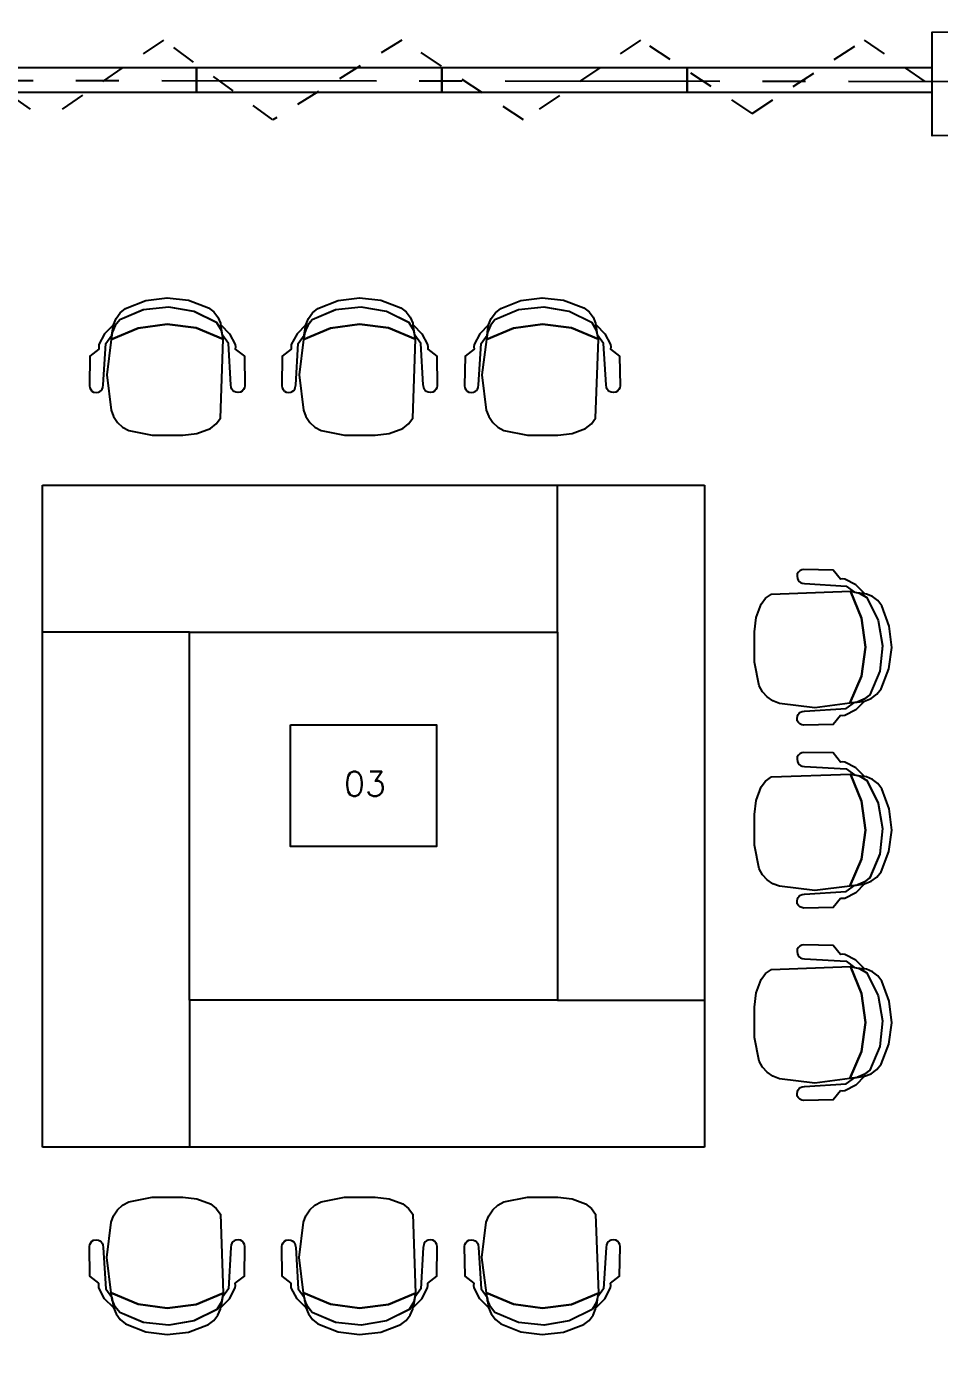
# Model space of a CAD drawing. Extents: x -4 to 325, y -1 to 181.
# Drawn here: x 42.98 to 46.7, y 12.43 to 17.82 of the extents above; entities that cross this region are included whole.
import ezdxf
from ezdxf.enums import TextEntityAlignment as Align

# ---------------------------------------------------------------- set-up
doc = ezdxf.new("R2010")
doc.units = 0
doc.header["$LTSCALE"] = 0.7
doc.header["$MEASUREMENT"] = 0
for name, pattern in [('REC4_A1-00_PLANTA GENERAL$0$X-RC$0$REC4-PP$0$AXA-PP-PB$0$AXA-PP-PB$0$DEMO', [0.2, 0.1, -0.1]), ('REC4_A1-00_PLANTA GENERAL$0$X-RC$0$X-PP$0$AXA-PP-PB$0$AXA-PP-PB$0$DEMO', [0.2, 0.1, -0.1]), ('REC4_A1-00_PLANTA GENERAL$1$X-BB$0$CENTER', [2, 1.25, -0.25, 0.25, -0.25]), ('X-BB$0$HIDDEN2', [0.1875, 0.125, -0.0625])]:
    doc.linetypes.add(name, pattern=pattern)
doc.layers.get('0').update_dxf_attribs({"linetype": 'CONTINUOUS'})
for name, color, linetype in [('REC4_A1-00_PLANTA GENERAL$0$PP$0$I-EQPM-MOVE', 253, 'CONTINUOUS'), ('REC4_A1-00_PLANTA GENERAL$0$X-RC$0$REC4-PP$0$I-FLOR-RAIS', 8, 'CONTINUOUS'), ('REC4_A1-00_PLANTA GENERAL$0$X-RC$0$X-PP$0$I-FLOR-RAIS', 253, 'CONTINUOUS'), ('REC4_A1-00_PLANTA GENERAL$1$BB$0$A-GRID', 251, 'REC4_A1-00_PLANTA GENERAL$1$X-BB$0$CENTER'), ('REC4_A1-00_PLANTA GENERAL$1$FN$0$I-FURN-FREE', 1, 'CONTINUOUS'), ('REC4_A1-00_PLANTA GENERAL$1$LAMBRINES', 3, 'CONTINUOUS')]:
    doc.layers.add(name, color=color, linetype=linetype)
doc.styles.add('REC4_A1-00_PLANTA GENERAL$0$X-FN$0$ARIAL', font='arial.ttf')
doc.styles.add('ROMANS', font='romans.shx', dxfattribs={"width": 0.75})

# ---------------------------------------------------------------- blocks, each defined once
blk = doc.blocks.new('REC4_A1-00_PLANTA GENERAL', base_point=(3911.2412, -3265.1096))
at = {"layer": 'REC4_A1-00_PLANTA GENERAL$1$BB$0$A-GRID'}
h = blk.add_hatch(dxfattribs=at)
h.set_pattern_fill('ANSI31', color=8, scale=0.53)
h.set_pattern_definition([(45, (0.03352, 0.020166), (-0.046845824, 0.046845824), [])])
h.paths.add_polyline_path([(1.5678, 35.8547), (1.2166, 35.8547), (1.2166, 35.4908), (1.5678, 35.4908)])
h.paths.add_polyline_path([(8.0551, 35.8047), (7.7553, 35.8047), (7.7553, 35.5143), (8.0551, 35.5143)])
h.paths.add_polyline_path([(14.5753, 35.809), (14.2754, 35.809), (14.2754, 35.5187), (14.5753, 35.5187)])
h.paths.add_polyline_path([(21.0466, 35.804), (20.7468, 35.804), (20.7468, 35.5137), (21.0466, 35.5137)])
edge = h.paths.add_edge_path()
edge.add_arc((27.4259, 35.604), 0.1568, 0, 360)
h.paths.add_polyline_path([(34.1147, 35.7939), (33.8148, 35.7939), (33.8148, 35.5036), (34.1147, 35.5036)])
h.paths.add_polyline_path([(40.5576, 35.789), (40.2578, 35.789), (40.2578, 35.4986), (40.5576, 35.4986)])
edge = h.paths.add_edge_path()
edge.add_arc((46.9701, 35.6385), 0.2128, 0, 360)
edge = h.paths.add_edge_path()
edge.add_arc((33.9335, 29.5702), 0.1716, 0, 360)
h.paths.add_polyline_path([(1.5768, 29.8317), (1.2256, 29.8317), (1.2256, 29.4678), (1.5768, 29.4678)])
h.paths.add_polyline_path([(8.0508, 29.7868), (7.75, 29.7868), (7.75, 29.4871), (8.0508, 29.4871)])
h.paths.add_polyline_path([(14.3851, 29.7988), (14.2624, 29.7988), (14.2624, 29.4991), (14.3821, 29.4991)])
h.paths.add_polyline_path([(14.5632, 29.7988), (14.3851, 29.7988), (14.3821, 29.4991), (14.5632, 29.4991)])
h.paths.add_polyline_path([(21.1221, 29.5527), (20.7989, 29.5517), (20.7989, 29.3933), (21.1221, 29.3933)])
h.paths.add_polyline_path([(21.1221, 29.8224), (21.0453, 29.8224), (20.7989, 29.8217), (20.7989, 29.5517), (21.1221, 29.5527)])
h.paths.add_polyline_path([(27.542, 29.7729), (27.2913, 29.7729), (27.2913, 29.5231), (27.542, 29.5231)])
h.paths.add_polyline_path([(40.5264, 29.7716), (40.2757, 29.7716), (40.2757, 29.5218), (40.5264, 29.5218)])
h.paths.add_polyline_path([(47.0764, 29.8019), (46.7664, 29.8019), (46.7664, 29.4919), (47.0764, 29.4919)])
h.paths.add_polyline_path([(1.565, 23.8478), (1.2138, 23.8478), (1.2138, 23.4839), (1.565, 23.4839)])
h.paths.add_polyline_path([(7.9956, 23.8084), (7.6948, 23.8084), (7.6948, 23.5086), (7.9956, 23.5086)])
h.paths.add_polyline_path([(14.5958, 23.8058), (14.2249, 23.8067), (14.2249, 23.507), (14.5929, 23.5061)])
h.paths.add_polyline_path([(14.5258, 23.8058), (14.5958, 23.8058), (14.5929, 23.5061), (14.5258, 23.5061)], flags=16)
h.paths.add_polyline_path([(27.5327, 23.7392), (27.282, 23.7392), (27.282, 23.4894), (27.5327, 23.4894)])
edge = h.paths.add_edge_path()
edge.add_arc((33.9155, 23.6003), 0.1566, 0, 360)
h.paths.add_polyline_path([(40.5198, 23.6763), (40.2691, 23.6763), (40.2691, 23.4631), (40.5198, 23.4631)])
h.paths.add_polyline_path([(40.5198, 23.7129), (40.269, 23.7129), (40.269, 23.6763), (40.5198, 23.6763)])
h.paths.add_polyline_path([(47.0605, 23.6763), (46.8098, 23.6763), (46.8098, 23.4498), (47.0605, 23.4498)])
h.paths.add_polyline_path([(47.0605, 23.6997), (46.8098, 23.6997), (46.8098, 23.6763), (47.0605, 23.6763)])
h.paths.add_polyline_path([(1.5458, 17.8473), (1.1946, 17.8473), (1.1946, 17.4834), (1.5458, 17.4834)])
h.paths.add_polyline_path([(8.0633, 17.8071), (7.7625, 17.8071), (7.7625, 17.5074), (8.0633, 17.5074)])
h.paths.add_polyline_path([(14.4343, 17.7919), (14.3217, 17.7919), (14.3217, 17.4921), (14.4285, 17.4921)])
h.paths.add_polyline_path([(14.6226, 17.7919), (14.4343, 17.7919), (14.4285, 17.4921), (14.6226, 17.4921)])
h.paths.add_polyline_path([(27.5235, 17.756), (27.2727, 17.756), (27.2727, 17.5062), (27.5235, 17.5062)])
edge = h.paths.add_edge_path()
edge.add_arc((33.905, 17.5767), 0.1574, 0, 360)
h.paths.add_polyline_path([(40.5132, 17.7384), (40.3113, 17.7384), (40.3113, 17.5259), (40.5132, 17.5259)])
h.paths.add_polyline_path([(40.3113, 17.7384), (40.2625, 17.7384), (40.2625, 17.4886), (40.5132, 17.4886), (40.5132, 17.5259), (40.3113, 17.5259)])
h.paths.add_polyline_path([(47.0683, 17.7542), (46.7674, 17.7542), (46.7674, 17.5259), (47.0683, 17.5259)])
h.paths.add_polyline_path([(47.0683, 17.5259), (46.7674, 17.5259), (46.7674, 17.4544), (47.0683, 17.4544)])
h.paths.add_polyline_path([(1.5739, 11.86), (1.2227, 11.86), (1.2227, 11.4962), (1.5739, 11.4962)])
h.paths.add_polyline_path([(8.0659, 11.8138), (7.765, 11.8138), (7.765, 11.514), (8.0659, 11.514)])
h.paths.add_polyline_path([(14.5258, 11.7988), (14.2249, 11.7988), (14.2249, 11.499), (14.5258, 11.499)])
h.paths.add_polyline_path([(21.0742, 11.6829), (20.7512, 11.6844), (20.7512, 11.4144), (21.0742, 11.4144)])
h.paths.add_polyline_path([(21.0742, 11.7656), (20.7512, 11.7656), (20.7512, 11.6844), (21.0742, 11.6829)])
h.paths.add_polyline_path([(27.5142, 11.7439), (27.2635, 11.7439), (27.2635, 11.4941), (27.5142, 11.4941)])
edge = h.paths.add_edge_path()
edge.add_arc((33.8803, 11.59), 0.1553, 0, 360)
h.paths.add_polyline_path([(40.5065, 11.7154), (40.2558, 11.7154), (40.2558, 11.464), (40.5065, 11.464)])
h.paths.add_polyline_path([(47.0258, 11.6987), (46.775, 11.6987), (46.775, 11.4489), (47.0258, 11.4489)])
h.paths.add_polyline_path([(1.5513, 5.8383), (1.2001, 5.8383), (1.2001, 5.4744), (1.5513, 5.4744)])
h.paths.add_polyline_path([(8.0395, 5.7813), (7.7676, 5.7813), (7.7676, 5.4815), (8.0395, 5.4815)])
h.paths.add_polyline_path([(8.0685, 5.7813), (8.0395, 5.7813), (8.0395, 5.4815), (8.0685, 5.4815)])
h.paths.add_polyline_path([(14.5132, 5.7555), (14.2123, 5.7555), (14.2123, 5.4558), (14.5132, 5.4558)])
h.paths.add_polyline_path([(21.0084, 5.7048), (20.7577, 5.7048), (20.7577, 5.455), (21.0084, 5.455)])
h.paths.add_polyline_path([(27.5299, 5.7035), (27.229, 5.7035), (27.229, 5.4037), (27.5299, 5.4037)])
h.paths.add_polyline_path([(34.0162, 5.6528), (33.7655, 5.6528), (33.7655, 5.403), (34.0162, 5.403)])
h.paths.add_polyline_path([(40.4672, 5.6155), (40.2072, 5.6155), (40.2072, 5.3555), (40.4672, 5.3555)])
edge = h.paths.add_edge_path()
edge.add_arc((46.8827, 5.476), 0.1877, 0, 360)
at = {"layer": 'REC4_A1-00_PLANTA GENERAL$0$PP$0$I-EQPM-MOVE'}
for points in [[(42.6739, 17.5491), (43.6739, 17.5491), (43.6739, 17.6491), (42.6739, 17.6491)], [(43.6739, 17.5491), (44.6739, 17.5491), (44.6739, 17.6491), (43.6739, 17.6491)], [(44.6739, 17.5491), (45.6739, 17.5491), (45.6739, 17.6491), (44.6739, 17.6491)], [(45.6739, 17.5491), (46.6739, 17.5491), (46.6739, 17.6491), (45.6739, 17.6491)]]:
    blk.add_lwpolyline(points, close=True, dxfattribs=at)
at = {"layer": 'REC4_A1-00_PLANTA GENERAL$0$X-RC$0$REC4-PP$0$I-FLOR-RAIS', "linetype": 'REC4_A1-00_PLANTA GENERAL$0$X-RC$0$REC4-PP$0$AXA-PP-PB$0$AXA-PP-PB$0$DEMO'}
for points in [[(41.1138, 17.4366), (41.6098, 17.7616), (42.1359, 17.4366), (42.5823, 17.7616), (43.0606, 17.4366)], [(45.0074, 17.4366), (44.5114, 17.7616), (43.9853, 17.4366), (43.5389, 17.7616), (43.0606, 17.4366)], [(45.9398, 17.4629), (45.4839, 17.7616), (45.0074, 17.4366), (44.5114, 17.7616), (43.9853, 17.4366)], [(45.9398, 17.4629), (46.3957, 17.7616), (46.6739, 17.5729)]]:
    blk.add_lwpolyline(points, dxfattribs=at)
at = {"layer": 'REC4_A1-00_PLANTA GENERAL$0$X-RC$0$X-PP$0$I-FLOR-RAIS', "linetype": 'REC4_A1-00_PLANTA GENERAL$0$X-RC$0$X-PP$0$AXA-PP-PB$0$AXA-PP-PB$0$DEMO'}
for points in [[(41.1138, 17.4366), (41.6098, 17.7616), (42.1359, 17.4366), (42.5823, 17.7616), (43.0606, 17.4366)], [(41.1138, 17.4366), (41.6098, 17.7616), (42.1359, 17.4366), (42.5823, 17.7616), (43.0606, 17.4366)], [(45.0074, 17.4366), (44.5114, 17.7616), (43.9853, 17.4366), (43.5389, 17.7616), (43.0606, 17.4366)], [(45.0074, 17.4366), (44.5114, 17.7616), (43.9853, 17.4366), (43.5389, 17.7616), (43.0606, 17.4366)], [(45.9398, 17.4629), (45.4839, 17.7616), (45.0074, 17.4366), (44.5114, 17.7616), (43.9853, 17.4366)], [(45.9398, 17.4629), (45.4839, 17.7616), (45.0074, 17.4366), (44.5114, 17.7616), (43.9853, 17.4366)], [(45.9398, 17.4629), (46.3957, 17.7616), (46.6739, 17.5729)], [(45.9398, 17.4629), (46.3957, 17.7616), (46.6739, 17.5729)]]:
    blk.add_lwpolyline(points, dxfattribs=at)
at = {"layer": 'REC4_A1-00_PLANTA GENERAL$1$BB$0$A-GRID'}
blk.add_line((-2.6679, 17.643, 1.7814), (52.8043, 17.5874, -2.1299), dxfattribs=at)
at = {"layer": 'REC4_A1-00_PLANTA GENERAL$1$FN$0$I-FURN-FREE'}
for p, q in [((43.0455, 15.9475), (45.7455, 15.9475)), ((43.0455, 13.2475), (43.0455, 15.9475)), ((45.1455, 15.3475), (45.1455, 15.9475)), ((45.7455, 15.9475), (45.7455, 13.2475)), ((43.6455, 15.3475), (43.0455, 15.3475)), ((43.6455, 15.3475), (45.1455, 15.3475)), ((43.6455, 13.8475), (43.6455, 15.3475)), ((45.1455, 15.3475), (45.1455, 13.8475)), ((43.6455, 13.8475), (43.6455, 13.2475)), ((45.1455, 13.8475), (43.6455, 13.8475)), ((45.1455, 13.8475), (45.7455, 13.8475)), ((45.7455, 13.2475), (43.0455, 13.2475))]:
    blk.add_line(p, q, dxfattribs=at)
for points in [[(43.3308, 16.5717), (43.3348, 16.6001), (43.3455, 16.6266), (43.3625, 16.6497), (43.3846, 16.6679), (43.4664, 16.6993), (43.5534, 16.7105), (43.6406, 16.7007), (43.7229, 16.6705), (43.7445, 16.6541), (43.7609, 16.6325), (43.7712, 16.6074), (43.7745, 16.5805), (43.7572, 16.6093), (43.6635, 16.6554), (43.5607, 16.6733), (43.4569, 16.6617), (43.3606, 16.6216), (43.3425, 16.5985), (43.3308, 16.5717)], [(44.8609, 16.5717), (44.8649, 16.6001), (44.8756, 16.6266), (44.8926, 16.6497), (44.9146, 16.6679), (44.9965, 16.6993), (45.0835, 16.7105), (45.1707, 16.7007), (45.253, 16.6705), (45.2745, 16.6541), (45.291, 16.6325), (45.3012, 16.6074), (45.3045, 16.5805), (45.2873, 16.6093), (45.1936, 16.6554), (45.0907, 16.6733), (44.987, 16.6617), (44.8907, 16.6216), (44.8726, 16.5985), (44.8609, 16.5717)], [(44.1104, 16.5402), (44.2202, 16.5868), (44.3384, 16.6031), (44.4568, 16.5879), (44.567, 16.5422), (44.5595, 16.5778), (44.5414, 16.6093), (44.4477, 16.6553), (44.3448, 16.6732), (44.241, 16.6616), (44.1447, 16.6212), (44.1264, 16.5975), (44.1147, 16.5699), (44.1104, 16.5402)], [(43.2756, 16.5016), (43.2388, 16.4723), (43.2366, 16.3522), (43.2383, 16.344), (43.242, 16.3366), (43.2474, 16.3302), (43.2542, 16.3255), (43.2639, 16.3244), (43.2734, 16.3262), (43.2798, 16.3288), (43.2853, 16.3331), (43.2895, 16.3387), (43.2919, 16.3452), (43.2936, 16.3555), (43.3039, 16.5242), (43.3285, 16.5583), (43.3348, 16.6001), (43.299, 16.5646), (43.2758, 16.52), (43.2748, 16.5108), (43.2756, 16.5016), (43.2756, 16.5016)], [(43.8319, 16.5016), (43.8687, 16.4723), (43.871, 16.3522), (43.8693, 16.344), (43.8656, 16.3366), (43.8602, 16.3302), (43.8534, 16.3255), (43.8437, 16.3244), (43.8341, 16.3262), (43.8277, 16.3288), (43.8222, 16.3331), (43.8181, 16.3387), (43.8156, 16.3452), (43.8139, 16.3555), (43.8037, 16.5242), (43.7791, 16.5583), (43.7728, 16.6001), (43.8085, 16.5646), (43.8317, 16.52), (43.8328, 16.5108), (43.8319, 16.5016), (43.8319, 16.5016)], [(44.0601, 16.5016), (44.0232, 16.4723), (44.021, 16.3522), (44.0227, 16.344), (44.0264, 16.3366), (44.0318, 16.3302), (44.0386, 16.3255), (44.0483, 16.3244), (44.0578, 16.3262), (44.0643, 16.3288), (44.0698, 16.3331), (44.0739, 16.3387), (44.0763, 16.3452), (44.078, 16.3555), (44.0883, 16.5242), (44.1129, 16.5583), (44.1192, 16.6001), (44.0834, 16.5646), (44.0602, 16.52), (44.0592, 16.5108), (44.0601, 16.5016), (44.0601, 16.5016)], [(44.6163, 16.5016), (44.6532, 16.4723), (44.6554, 16.3522), (44.6537, 16.344), (44.65, 16.3366), (44.6446, 16.3302), (44.6378, 16.3255), (44.6281, 16.3244), (44.6186, 16.3262), (44.6121, 16.3288), (44.6066, 16.3331), (44.6025, 16.3387), (44.6001, 16.3452), (44.5984, 16.3555), (44.5881, 16.5242), (44.5635, 16.5583), (44.5572, 16.6001), (44.5929, 16.5646), (44.6161, 16.52), (44.6172, 16.5108), (44.6163, 16.5016), (44.6163, 16.5016)], [(44.8057, 16.5016), (44.7689, 16.4723), (44.7666, 16.3522), (44.7684, 16.344), (44.772, 16.3366), (44.7775, 16.3302), (44.7843, 16.3255), (44.7939, 16.3244), (44.8035, 16.3262), (44.8099, 16.3288), (44.8154, 16.3331), (44.8195, 16.3387), (44.822, 16.3452), (44.8237, 16.3555), (44.8339, 16.5242), (44.8585, 16.5583), (44.8648, 16.6001), (44.8291, 16.5646), (44.8059, 16.52), (44.8049, 16.5108), (44.8057, 16.5016), (44.8057, 16.5016)], [(45.362, 16.5016), (45.3988, 16.4723), (45.4011, 16.3522), (45.3993, 16.344), (45.3957, 16.3366), (45.3902, 16.3302), (45.3834, 16.3255), (45.3738, 16.3244), (45.3642, 16.3262), (45.3578, 16.3288), (45.3523, 16.3331), (45.3482, 16.3387), (45.3457, 16.3452), (45.344, 16.3555), (45.3337, 16.5242), (45.3092, 16.5583), (45.3029, 16.6001), (45.3386, 16.5646), (45.3618, 16.52), (45.3628, 16.5108), (45.362, 16.5016), (45.362, 16.5016)], [(46.2996, 15.564), (46.2703, 15.6008), (46.1502, 15.603), (46.142, 15.6013), (46.1346, 15.5976), (46.1283, 15.5922), (46.1235, 15.5854), (46.1224, 15.5758), (46.1242, 15.5662), (46.1268, 15.5598), (46.1311, 15.5543), (46.1367, 15.5501), (46.1432, 15.5477), (46.1535, 15.546), (46.3223, 15.5357), (46.3563, 15.5111), (46.3981, 15.5048), (46.3627, 15.5406), (46.318, 15.5638), (46.3088, 15.5648), (46.2996, 15.564), (46.2996, 15.564)], [(46.3697, 15.0629), (46.3981, 15.0668), (46.4246, 15.0776), (46.4477, 15.0945), (46.4659, 15.1166), (46.4974, 15.1985), (46.5085, 15.2855), (46.4987, 15.3726), (46.4685, 15.455), (46.4521, 15.4765), (46.4305, 15.493), (46.4055, 15.5032), (46.3786, 15.5065), (46.4074, 15.4893), (46.4534, 15.3956), (46.4713, 15.2927), (46.4597, 15.189), (46.4196, 15.0927), (46.3966, 15.0746), (46.3697, 15.0629)], [(46.2996, 15.0077), (46.2703, 14.9709), (46.1502, 14.9686), (46.142, 14.9704), (46.1346, 14.974), (46.1283, 14.9794), (46.1235, 14.9863), (46.1224, 14.9959), (46.1242, 15.0055), (46.1268, 15.0119), (46.1311, 15.0174), (46.1367, 15.0215), (46.1432, 15.024), (46.1535, 15.0257), (46.3223, 15.0359), (46.3563, 15.0605), (46.3981, 15.0668), (46.3627, 15.0311), (46.318, 15.0079), (46.3088, 15.0068), (46.2996, 15.0077), (46.2996, 15.0077)], [(46.2996, 14.8183), (46.2703, 14.8552), (46.1502, 14.8574), (46.142, 14.8557), (46.1346, 14.852), (46.1283, 14.8466), (46.1235, 14.8398), (46.1224, 14.8301), (46.1242, 14.8205), (46.1268, 14.8141), (46.1311, 14.8086), (46.1367, 14.8045), (46.1432, 14.802), (46.1535, 14.8003), (46.3223, 14.7901), (46.3563, 14.7655), (46.3981, 14.7592), (46.3627, 14.7949), (46.318, 14.8181), (46.3088, 14.8192), (46.2996, 14.8183), (46.2996, 14.8183)], [(46.3382, 14.3124), (46.3849, 14.4222), (46.4011, 14.5404), (46.3859, 14.6588), (46.3402, 14.769), (46.3758, 14.7615), (46.4073, 14.7434), (46.4534, 14.6497), (46.4713, 14.5468), (46.4596, 14.443), (46.4192, 14.3467), (46.3955, 14.3284), (46.3679, 14.3167), (46.3382, 14.3124)], [(46.2996, 14.2621), (46.2703, 14.2252), (46.1502, 14.223), (46.142, 14.2247), (46.1346, 14.2284), (46.1283, 14.2338), (46.1235, 14.2406), (46.1224, 14.2503), (46.1242, 14.2598), (46.1268, 14.2663), (46.1311, 14.2717), (46.1367, 14.2759), (46.1432, 14.2783), (46.1535, 14.28), (46.3223, 14.2903), (46.3563, 14.3149), (46.3981, 14.3212), (46.3627, 14.2854), (46.318, 14.2622), (46.3088, 14.2612), (46.2996, 14.2621), (46.2996, 14.2621)], [(46.2996, 14.0339), (46.2703, 14.0707), (46.1502, 14.073), (46.142, 14.0712), (46.1346, 14.0676), (46.1283, 14.0622), (46.1235, 14.0553), (46.1224, 14.0457), (46.1242, 14.0361), (46.1268, 14.0297), (46.1311, 14.0242), (46.1367, 14.0201), (46.1432, 14.0176), (46.1535, 14.0159), (46.3223, 14.0057), (46.3563, 13.9811), (46.3981, 13.9748), (46.3627, 14.0105), (46.318, 14.0337), (46.3088, 14.0348), (46.2996, 14.0339), (46.2996, 14.0339)], [(46.3697, 13.5328), (46.3981, 13.5368), (46.4246, 13.5475), (46.4477, 13.5645), (46.4659, 13.5865), (46.4974, 13.6684), (46.5085, 13.7554), (46.4987, 13.8426), (46.4685, 13.9249), (46.4521, 13.9464), (46.4305, 13.9629), (46.4055, 13.9731), (46.3786, 13.9765), (46.4074, 13.9592), (46.4534, 13.8655), (46.4713, 13.7627), (46.4597, 13.6589), (46.4196, 13.5626), (46.3966, 13.5445), (46.3697, 13.5328)], [(46.2996, 13.4776), (46.2703, 13.4408), (46.1502, 13.4386), (46.142, 13.4403), (46.1346, 13.444), (46.1283, 13.4494), (46.1235, 13.4562), (46.1224, 13.4658), (46.1242, 13.4754), (46.1268, 13.4818), (46.1311, 13.4873), (46.1367, 13.4914), (46.1432, 13.4939), (46.1535, 13.4956), (46.3223, 13.5059), (46.3563, 13.5304), (46.3981, 13.5368), (46.3627, 13.501), (46.318, 13.4778), (46.3088, 13.4768), (46.2996, 13.4776), (46.2996, 13.4776)], [(43.2756, 12.6934), (43.2388, 12.7227), (43.2366, 12.8428), (43.2383, 12.851), (43.242, 12.8584), (43.2474, 12.8648), (43.2542, 12.8695), (43.2639, 12.8706), (43.2734, 12.8688), (43.2798, 12.8662), (43.2853, 12.8619), (43.2895, 12.8563), (43.2919, 12.8498), (43.2936, 12.8395), (43.3039, 12.6708), (43.3285, 12.6367), (43.3348, 12.5949), (43.299, 12.6303), (43.2758, 12.675), (43.2748, 12.6842), (43.2756, 12.6934), (43.2756, 12.6934)], [(43.8319, 12.6934), (43.8687, 12.7227), (43.871, 12.8428), (43.8693, 12.851), (43.8656, 12.8584), (43.8602, 12.8648), (43.8534, 12.8695), (43.8437, 12.8706), (43.8341, 12.8688), (43.8277, 12.8662), (43.8222, 12.8619), (43.8181, 12.8563), (43.8156, 12.8498), (43.8139, 12.8395), (43.8037, 12.6708), (43.7791, 12.6367), (43.7728, 12.5949), (43.8085, 12.6303), (43.8317, 12.675), (43.8328, 12.6842), (43.8319, 12.6934), (43.8319, 12.6934)], [(44.0601, 12.6934), (44.0232, 12.7227), (44.021, 12.8428), (44.0227, 12.851), (44.0264, 12.8584), (44.0318, 12.8648), (44.0386, 12.8695), (44.0483, 12.8706), (44.0578, 12.8688), (44.0643, 12.8662), (44.0698, 12.8619), (44.0739, 12.8563), (44.0763, 12.8498), (44.078, 12.8395), (44.0883, 12.6708), (44.1129, 12.6367), (44.1192, 12.5949), (44.0834, 12.6303), (44.0602, 12.675), (44.0592, 12.6842), (44.0601, 12.6934), (44.0601, 12.6934)], [(44.6163, 12.6934), (44.6532, 12.7227), (44.6554, 12.8428), (44.6537, 12.851), (44.65, 12.8584), (44.6446, 12.8648), (44.6378, 12.8695), (44.6281, 12.8706), (44.6186, 12.8688), (44.6121, 12.8662), (44.6066, 12.8619), (44.6025, 12.8563), (44.6001, 12.8498), (44.5984, 12.8395), (44.5881, 12.6708), (44.5635, 12.6367), (44.5572, 12.5949), (44.5929, 12.6303), (44.6161, 12.675), (44.6172, 12.6842), (44.6163, 12.6934), (44.6163, 12.6934)], [(44.8057, 12.6934), (44.7689, 12.7227), (44.7666, 12.8428), (44.7684, 12.851), (44.772, 12.8584), (44.7775, 12.8648), (44.7843, 12.8695), (44.7939, 12.8706), (44.8035, 12.8688), (44.8099, 12.8662), (44.8154, 12.8619), (44.8195, 12.8563), (44.822, 12.8498), (44.8237, 12.8395), (44.8339, 12.6708), (44.8585, 12.6367), (44.8648, 12.5949), (44.8291, 12.6303), (44.8059, 12.675), (44.8049, 12.6842), (44.8057, 12.6934), (44.8057, 12.6934)], [(45.362, 12.6934), (45.3988, 12.7227), (45.4011, 12.8428), (45.3993, 12.851), (45.3957, 12.8584), (45.3902, 12.8648), (45.3834, 12.8695), (45.3738, 12.8706), (45.3642, 12.8688), (45.3578, 12.8662), (45.3523, 12.8619), (45.3482, 12.8563), (45.3457, 12.8498), (45.344, 12.8395), (45.3337, 12.6708), (45.3092, 12.6367), (45.3029, 12.5949), (45.3386, 12.6303), (45.3618, 12.675), (45.3628, 12.6842), (45.362, 12.6934), (45.362, 12.6934)], [(44.1104, 12.6548), (44.2202, 12.6082), (44.3384, 12.5919), (44.4568, 12.6071), (44.567, 12.6528), (44.5595, 12.6172), (44.5414, 12.5857), (44.4477, 12.5397), (44.3448, 12.5217), (44.241, 12.5334), (44.1447, 12.5738), (44.1264, 12.5975), (44.1147, 12.6251), (44.1104, 12.6548)], [(43.3308, 12.6233), (43.3348, 12.5949), (43.3455, 12.5684), (43.3625, 12.5453), (43.3846, 12.5271), (43.4664, 12.4956), (43.5534, 12.4845), (43.6406, 12.4943), (43.7229, 12.5245), (43.7445, 12.5409), (43.7609, 12.5625), (43.7712, 12.5876), (43.7745, 12.6144), (43.7572, 12.5857), (43.6635, 12.5396), (43.5607, 12.5217), (43.4569, 12.5333), (43.3606, 12.5734), (43.3425, 12.5964), (43.3308, 12.6233)], [(44.8609, 12.6233), (44.8649, 12.5949), (44.8756, 12.5684), (44.8926, 12.5453), (44.9146, 12.5271), (44.9965, 12.4956), (45.0835, 12.4845), (45.1707, 12.4943), (45.253, 12.5245), (45.2745, 12.5409), (45.291, 12.5625), (45.3012, 12.5876), (45.3045, 12.6144), (45.2873, 12.5857), (45.1936, 12.5396), (45.0907, 12.5217), (44.987, 12.5333), (44.8907, 12.5734), (44.8726, 12.5964), (44.8609, 12.6233)]]:
    blk.add_lwpolyline(points, close=True, dxfattribs=at)
for points in [[(44.1153, 16.5717), (44.1192, 16.6001), (44.13, 16.6266), (44.1469, 16.6497), (44.169, 16.6679), (44.2509, 16.6993), (44.3378, 16.7105), (44.425, 16.7007), (44.5074, 16.6705), (44.5289, 16.6541), (44.5453, 16.6325), (44.5556, 16.6074), (44.5589, 16.5805), (44.5416, 16.6093), (44.4479, 16.6554), (44.3451, 16.6733), (44.2414, 16.6617), (44.145, 16.6216), (44.1269, 16.5985), (44.1153, 16.5717)], [(43.326, 16.5402), (43.4358, 16.5868), (43.554, 16.6031), (43.6723, 16.5879), (43.7826, 16.5422), (43.7751, 16.5778), (43.757, 16.6093), (43.6632, 16.6553), (43.5604, 16.6732), (43.4566, 16.6616), (43.3603, 16.6212), (43.342, 16.5975), (43.3303, 16.5699), (43.326, 16.5402)], [(44.856, 16.5402), (44.9659, 16.5868), (45.0841, 16.6031), (45.2024, 16.5879), (45.3127, 16.5422), (45.3052, 16.5778), (45.287, 16.6093), (45.1933, 16.6553), (45.0905, 16.6732), (44.9867, 16.6616), (44.8904, 16.6212), (44.872, 16.5975), (44.8603, 16.5699), (44.856, 16.5402)], [(43.7826, 16.5422), (43.6723, 16.5879), (43.554, 16.6031), (43.4358, 16.5868), (43.326, 16.5402), (43.3073, 16.3965), (43.3252, 16.2527), (43.3353, 16.2263), (43.3513, 16.2029), (43.3722, 16.1838), (43.397, 16.1701), (43.4927, 16.1504), (43.6172, 16.1504), (43.6754, 16.1575), (43.7301, 16.1786), (43.7538, 16.1964), (43.7709, 16.2205), (43.7826, 16.5422)], [(44.567, 16.5422), (44.4568, 16.5879), (44.3384, 16.6031), (44.2202, 16.5868), (44.1104, 16.5402), (44.0918, 16.3965), (44.1096, 16.2527), (44.1198, 16.2263), (44.1357, 16.2029), (44.1566, 16.1838), (44.1814, 16.1701), (44.2771, 16.1504), (44.4017, 16.1504), (44.4598, 16.1575), (44.5145, 16.1786), (44.5382, 16.1964), (44.5553, 16.2205), (44.567, 16.5422)], [(45.3127, 16.5422), (45.2024, 16.5879), (45.0841, 16.6031), (44.9659, 16.5868), (44.856, 16.5402), (44.8374, 16.3965), (44.8553, 16.2527), (44.8654, 16.2263), (44.8814, 16.2029), (44.9023, 16.1838), (44.9271, 16.1701), (45.0228, 16.1504), (45.1473, 16.1504), (45.2055, 16.1575), (45.2602, 16.1786), (45.2839, 16.1964), (45.301, 16.2205), (45.3127, 16.5422)], [(46.3402, 15.5146), (46.3859, 15.4044), (46.4011, 15.2861), (46.3849, 15.1679), (46.3382, 15.058), (46.1945, 15.0394), (46.0507, 15.0573), (46.0243, 15.0674), (46.0009, 15.0834), (45.9818, 15.1043), (45.9681, 15.129), (45.9484, 15.2248), (45.9484, 15.3493), (45.9556, 15.4075), (45.9766, 15.4622), (45.9944, 15.4858), (46.0185, 15.503), (46.3402, 15.5146)], [(46.3382, 15.058), (46.3849, 15.1679), (46.4011, 15.2861), (46.3859, 15.4044), (46.3402, 15.5146), (46.3758, 15.5072), (46.4073, 15.489), (46.4534, 15.3953), (46.4713, 15.2924), (46.4596, 15.1887), (46.4192, 15.0924), (46.3955, 15.074), (46.3679, 15.0623), (46.3382, 15.058)], [(46.3402, 14.769), (46.3859, 14.6588), (46.4011, 14.5404), (46.3849, 14.4222), (46.3382, 14.3124), (46.1945, 14.2938), (46.0507, 14.3116), (46.0243, 14.3218), (46.0009, 14.3377), (45.9818, 14.3586), (45.9681, 14.3834), (45.9484, 14.4791), (45.9484, 14.6037), (45.9556, 14.6618), (45.9766, 14.7165), (45.9944, 14.7402), (46.0185, 14.7573), (46.3402, 14.769)], [(46.3697, 14.3173), (46.3981, 14.3212), (46.4246, 14.3319), (46.4477, 14.3489), (46.4659, 14.371), (46.4974, 14.4528), (46.5085, 14.5398), (46.4987, 14.627), (46.4685, 14.7093), (46.4521, 14.7309), (46.4305, 14.7473), (46.4055, 14.7576), (46.3786, 14.7609), (46.4074, 14.7436), (46.4534, 14.6499), (46.4713, 14.5471), (46.4597, 14.4433), (46.4196, 14.347), (46.3966, 14.3289), (46.3697, 14.3173)], [(46.3402, 13.9846), (46.3859, 13.8743), (46.4011, 13.756), (46.3849, 13.6378), (46.3382, 13.528), (46.1945, 13.5093), (46.0507, 13.5272), (46.0243, 13.5373), (46.0009, 13.5533), (45.9818, 13.5742), (45.9681, 13.599), (45.9484, 13.6947), (45.9484, 13.8192), (45.9556, 13.8774), (45.9766, 13.9321), (45.9944, 13.9558), (46.0185, 13.9729), (46.3402, 13.9846)], [(46.3382, 13.528), (46.3849, 13.6378), (46.4011, 13.756), (46.3859, 13.8743), (46.3402, 13.9846), (46.3758, 13.9771), (46.4073, 13.9589), (46.4534, 13.8652), (46.4713, 13.7624), (46.4596, 13.6586), (46.4192, 13.5623), (46.3955, 13.544), (46.3679, 13.5323), (46.3382, 13.528)], [(43.7826, 12.6528), (43.6723, 12.6071), (43.554, 12.5919), (43.4358, 12.6082), (43.326, 12.6548), (43.3073, 12.7985), (43.3252, 12.9423), (43.3353, 12.9687), (43.3513, 12.9921), (43.3722, 13.0112), (43.397, 13.0249), (43.4927, 13.0446), (43.6172, 13.0446), (43.6754, 13.0375), (43.7301, 13.0164), (43.7538, 12.9986), (43.7709, 12.9745), (43.7826, 12.6528)], [(44.567, 12.6528), (44.4568, 12.6071), (44.3384, 12.5919), (44.2202, 12.6082), (44.1104, 12.6548), (44.0918, 12.7985), (44.1096, 12.9423), (44.1198, 12.9687), (44.1357, 12.9921), (44.1566, 13.0112), (44.1814, 13.0249), (44.2771, 13.0446), (44.4017, 13.0446), (44.4598, 13.0375), (44.5145, 13.0164), (44.5382, 12.9986), (44.5553, 12.9745), (44.567, 12.6528)], [(45.3127, 12.6528), (45.2024, 12.6071), (45.0841, 12.5919), (44.9659, 12.6082), (44.856, 12.6548), (44.8374, 12.7985), (44.8553, 12.9423), (44.8654, 12.9687), (44.8814, 12.9921), (44.9023, 13.0112), (44.9271, 13.0249), (45.0228, 13.0446), (45.1473, 13.0446), (45.2055, 13.0375), (45.2602, 13.0164), (45.2839, 12.9986), (45.301, 12.9745), (45.3127, 12.6528)], [(43.326, 12.6548), (43.4358, 12.6082), (43.554, 12.5919), (43.6723, 12.6071), (43.7826, 12.6528), (43.7751, 12.6172), (43.757, 12.5857), (43.6632, 12.5397), (43.5604, 12.5217), (43.4566, 12.5334), (43.3603, 12.5738), (43.342, 12.5975), (43.3303, 12.6251), (43.326, 12.6548)], [(44.856, 12.6548), (44.9659, 12.6082), (45.0841, 12.5919), (45.2024, 12.6071), (45.3127, 12.6528), (45.3052, 12.6172), (45.287, 12.5857), (45.1933, 12.5397), (45.0905, 12.5217), (44.9867, 12.5334), (44.8904, 12.5738), (44.872, 12.5975), (44.8603, 12.6251), (44.856, 12.6548)], [(44.1153, 12.6233), (44.1192, 12.5949), (44.13, 12.5684), (44.1469, 12.5453), (44.169, 12.5271), (44.2509, 12.4956), (44.3378, 12.4845), (44.425, 12.4943), (44.5074, 12.5245), (44.5289, 12.5409), (44.5453, 12.5625), (44.5556, 12.5876), (44.5589, 12.6144), (44.5416, 12.5857), (44.4479, 12.5396), (44.3451, 12.5217), (44.2414, 12.5333), (44.145, 12.5734), (44.1269, 12.5964), (44.1153, 12.6233)]]:
    blk.add_lwpolyline(points, dxfattribs=at)
at = {"layer": 'REC4_A1-00_PLANTA GENERAL$1$LAMBRINES'}
blk.add_lwpolyline([(47.668, 17.3742), (46.6739, 17.3706), (46.6739, 17.7938), (47.6677, 17.7963)], dxfattribs=at)
at = {"layer": 'REC4_A1-00_PLANTA GENERAL$1$FN$0$I-FURN-FREE', "style": 'REC4_A1-00_PLANTA GENERAL$0$X-FN$0$ARIAL', "text_generation_flag": 4}
for tag, p, height in [('ITEXT', (44.0612, 35.3807), 0.0358), ('CAPQT', (44.1235, 34.7232), 0.00704), ('CAPMC', (44.1235, 34.7232), 0.00704), ('CAPMG', (44.1235, 34.7232), 0.00704), ('STYLE', (44.1235, 34.7232), 0.0572), ('STYLE', (44.1235, 34.7232), 0.0572), ('CAPPN', (44.1235, 34.7232), 0.0715), ('L3', (44.1235, 34.7232), 0.0715), ('L1', (44.1235, 34.7232), 0.0715), ('L2', (44.1235, 34.7232), 0.0715)]:
    blk.add_attdef(tag, p, '', height=height, dxfattribs=at)
for tag, p, height, rotation in [('ITEXT', (42.9913, 35.0599), 0.0358, 30), ('ITEXT', (45.1482, 35.1235), 0.0358, 330), ('CAPPN', (43.374, 34.5216), 0.0715, 30), ('STYLE', (43.374, 34.5216), 0.0572, 30), ('STYLE', (43.374, 34.5216), 0.0572, 30), ('L1', (43.374, 34.5216), 0.0715, 30), ('L2', (43.374, 34.5216), 0.0715, 30), ('L3', (43.374, 34.5216), 0.0715, 30), ('CAPMG', (43.374, 34.5216), 0.00704, 30), ('CAPMC', (43.374, 34.5216), 0.00704, 30), ('CAPQT', (43.374, 34.5216), 0.00704, 30), ('L1', (44.8734, 34.523), 0.0715, 330), ('L3', (44.8734, 34.523), 0.0715, 330), ('L2', (44.8734, 34.523), 0.0715, 330), ('CAPPN', (44.8734, 34.523), 0.0715, 330), ('STYLE', (44.8734, 34.523), 0.0572, 330), ('STYLE', (44.8734, 34.523), 0.0572, 330), ('CAPMC', (44.8734, 34.523), 0.00704, 330), ('CAPMG', (44.8734, 34.523), 0.00704, 330), ('CAPQT', (44.8734, 34.523), 0.00704, 330), ('ITEXT', (42.2251, 34.2472), 0.0358, 60), ('ITEXT', (45.9609, 34.3573), 0.0358, 300), ('CAPPN', (42.8256, 33.9723), 0.0715, 60), ('STYLE', (42.8256, 33.9723), 0.0572, 60), ('STYLE', (42.8256, 33.9723), 0.0572, 60), ('L1', (42.8256, 33.9723), 0.0715, 60), ('L2', (42.8256, 33.9723), 0.0715, 60), ('L3', (42.8256, 33.9723), 0.0715, 60), ('CAPMG', (42.8256, 33.9723), 0.00704, 60), ('CAPMC', (42.8256, 33.9723), 0.00704, 60), ('CAPQT', (42.8256, 33.9723), 0.00704, 60), ('L1', (45.4227, 33.9746), 0.0715, 300), ('L3', (45.4227, 33.9746), 0.0715, 300), ('L2', (45.4227, 33.9746), 0.0715, 300), ('STYLE', (45.4227, 33.9746), 0.0572, 300), ('STYLE', (45.4227, 33.9746), 0.0572, 300), ('CAPMC', (45.4227, 33.9746), 0.00704, 300), ('CAPMG', (45.4227, 33.9746), 0.00704, 300), ('CAPQT', (45.4227, 33.9746), 0.00704, 300), ('CAPPN', (45.4227, 33.9746), 0.0715, 300), ('CAPPN', (42.6254, 33.2225), 0.0715, 90), ('STYLE', (42.6254, 33.2225), 0.0572, 90), ('STYLE', (42.6254, 33.2225), 0.0572, 90), ('L3', (42.6254, 33.2225), 0.0715, 90), ('L1', (42.6254, 33.2225), 0.0715, 90), ('L2', (42.6254, 33.2225), 0.0715, 90), ('ITEXT', (41.9679, 33.1602), 0.0358, 90), ('ITEXT', (46.2817, 33.2874), 0.0358, 270), ('CAPQT', (42.6254, 33.2225), 0.00704, 90), ('CAPMG', (42.6254, 33.2225), 0.00704, 90), ('CAPMC', (42.6254, 33.2225), 0.00704, 90), ('CAPPN', (45.6242, 33.2251), 0.0715, 270), ('L3', (45.6242, 33.2251), 0.0715, 270), ('L2', (45.6242, 33.2251), 0.0715, 270), ('L1', (45.6242, 33.2251), 0.0715, 270), ('STYLE', (45.6242, 33.2251), 0.0572, 270), ('STYLE', (45.6242, 33.2251), 0.0572, 270), ('CAPMC', (45.6242, 33.2251), 0.00704, 270), ('CAPMG', (45.6242, 33.2251), 0.00704, 270), ('CAPQT', (45.6242, 33.2251), 0.00704, 270), ('CAPPN', (42.8269, 32.4729), 0.0715, 120), ('STYLE', (42.8269, 32.4729), 0.0572, 120), ('STYLE', (42.8269, 32.4729), 0.0572, 120), ('L1', (42.8269, 32.4729), 0.0715, 120), ('L2', (42.8269, 32.4729), 0.0715, 120), ('L3', (42.8269, 32.4729), 0.0715, 120), ('CAPMG', (42.8269, 32.4729), 0.00704, 120), ('CAPMC', (42.8269, 32.4729), 0.00704, 120), ('CAPQT', (42.8269, 32.4729), 0.00704, 120), ('CAPPN', (45.424, 32.4752), 0.0715, 240), ('STYLE', (45.424, 32.4752), 0.0572, 240), ('STYLE', (45.424, 32.4752), 0.0572, 240), ('L2', (45.424, 32.4752), 0.0715, 240), ('L3', (45.424, 32.4752), 0.0715, 240), ('L1', (45.424, 32.4752), 0.0715, 240), ('CAPMG', (45.424, 32.4752), 0.00704, 240), ('CAPQT', (45.424, 32.4752), 0.00704, 240), ('CAPMC', (45.424, 32.4752), 0.00704, 240), ('ITEXT', (42.2887, 32.0903), 0.0358, 120), ('ITEXT', (46.0245, 32.2004), 0.0358, 240), ('CAPPN', (43.3762, 31.9246), 0.0715, 150), ('STYLE', (43.3762, 31.9246), 0.0572, 150), ('STYLE', (43.3762, 31.9246), 0.0572, 150), ('L1', (43.3762, 31.9246), 0.0715, 150), ('L2', (43.3762, 31.9246), 0.0715, 150), ('L3', (43.3762, 31.9246), 0.0715, 150), ('CAPPN', (44.8757, 31.9259), 0.0715, 210), ('L2', (44.8757, 31.9259), 0.0715, 210), ('L3', (44.8757, 31.9259), 0.0715, 210), ('L1', (44.8757, 31.9259), 0.0715, 210), ('CAPMG', (43.3762, 31.9246), 0.00704, 150), ('CAPMC', (43.3762, 31.9246), 0.00704, 150), ('CAPQT', (43.3762, 31.9246), 0.00704, 150), ('STYLE', (44.8757, 31.9259), 0.0572, 210), ('STYLE', (44.8757, 31.9259), 0.0572, 210), ('CAPMG', (44.8757, 31.9259), 0.00704, 210), ('CAPMC', (44.8757, 31.9259), 0.00704, 210), ('CAPQT', (44.8757, 31.9259), 0.00704, 210), ('CAPPN', (44.1261, 31.7244), 0.0715, 180), ('STYLE', (44.1261, 31.7244), 0.0572, 180), ('STYLE', (44.1261, 31.7244), 0.0572, 180), ('L3', (44.1261, 31.7244), 0.0715, 180), ('L1', (44.1261, 31.7244), 0.0715, 180), ('L2', (44.1261, 31.7244), 0.0715, 180), ('CAPMG', (44.1261, 31.7244), 0.00704, 180), ('CAPMC', (44.1261, 31.7244), 0.00704, 180), ('CAPQT', (44.1261, 31.7244), 0.00704, 180), ('ITEXT', (43.1014, 31.3241), 0.0358, 150), ('ITEXT', (45.2583, 31.3876), 0.0358, 210), ('ITEXT', (44.1884, 31.0669), 0.0358, 180)]:
    blk.add_attdef(tag, p, '', height=height, rotation=rotation, dxfattribs=at)
for tag, p, height, width in [('ITEXT', (44.1112, 34.7804), 0.0286, 0.75), ('PSUT1', (44.1235, 34.7232), 0.0572, 0.65), ('PSUT2', (44.1235, 34.7232), 0.0572, 0.65), ('PSUT3', (44.1235, 34.7232), 0.0572, 0.65)]:
    blk.add_attdef(tag, p, '', height=height, dxfattribs=dict(at, width=width))
for tag, p, height, rotation, width in [('ITEXT', (43.3348, 34.565), 0.0286, 30, 0.75), ('PSUT1', (43.374, 34.5216), 0.0572, 30, 0.65), ('PSUT2', (43.374, 34.5216), 0.0572, 30, 0.65), ('PSUT3', (43.374, 34.5216), 0.0572, 30, 0.65), ('ITEXT', (44.8914, 34.5786), 0.0286, 330, 0.75), ('PSUT1', (44.8734, 34.523), 0.0572, 330, 0.65), ('PSUT2', (44.8734, 34.523), 0.0572, 330, 0.65), ('PSUT3', (44.8734, 34.523), 0.0572, 330, 0.65), ('PSUT1', (42.8256, 33.9723), 0.0572, 60, 0.65), ('PSUT2', (42.8256, 33.9723), 0.0572, 60, 0.65), ('PSUT3', (42.8256, 33.9723), 0.0572, 60, 0.65), ('ITEXT', (42.77, 33.9903), 0.0286, 60, 0.75), ('PSUT1', (45.4227, 33.9746), 0.0572, 300, 0.65), ('PSUT2', (45.4227, 33.9746), 0.0572, 300, 0.65), ('PSUT3', (45.4227, 33.9746), 0.0572, 300, 0.65), ('ITEXT', (45.4661, 34.0138), 0.0286, 300, 0.75), ('PSUT3', (42.6254, 33.2225), 0.0572, 90, 0.65), ('PSUT1', (42.6254, 33.2225), 0.0572, 90, 0.65), ('PSUT2', (42.6254, 33.2225), 0.0572, 90, 0.65), ('ITEXT', (42.5682, 33.2102), 0.0286, 90, 0.75), ('PSUT1', (45.6242, 33.2251), 0.0572, 270, 0.65), ('PSUT2', (45.6242, 33.2251), 0.0572, 270, 0.65), ('PSUT3', (45.6242, 33.2251), 0.0572, 270, 0.65), ('ITEXT', (45.6814, 33.2373), 0.0286, 270, 0.75), ('PSUT2', (42.8269, 32.4729), 0.0572, 120, 0.65), ('PSUT1', (42.8269, 32.4729), 0.0572, 120, 0.65), ('PSUT3', (42.8269, 32.4729), 0.0572, 120, 0.65), ('ITEXT', (42.7835, 32.4337), 0.0286, 120, 0.75), ('PSUT2', (45.424, 32.4752), 0.0572, 240, 0.65), ('PSUT3', (45.424, 32.4752), 0.0572, 240, 0.65), ('PSUT1', (45.424, 32.4752), 0.0572, 240, 0.65), ('ITEXT', (45.4797, 32.4572), 0.0286, 240, 0.75), ('PSUT1', (43.3762, 31.9246), 0.0572, 150, 0.65), ('PSUT2', (43.3762, 31.9246), 0.0572, 150, 0.65), ('PSUT3', (43.3762, 31.9246), 0.0572, 150, 0.65), ('PSUT2', (44.8757, 31.9259), 0.0572, 210, 0.65), ('PSUT3', (44.8757, 31.9259), 0.0572, 210, 0.65), ('PSUT1', (44.8757, 31.9259), 0.0572, 210, 0.65), ('ITEXT', (43.3583, 31.8689), 0.0286, 150, 0.75), ('ITEXT', (44.9149, 31.8825), 0.0286, 210, 0.75), ('PSUT3', (44.1261, 31.7244), 0.0572, 180, 0.65), ('PSUT1', (44.1261, 31.7244), 0.0572, 180, 0.65), ('PSUT2', (44.1261, 31.7244), 0.0572, 180, 0.65), ('ITEXT', (44.1384, 31.6672), 0.0286, 180, 0.75)]:
    blk.add_attdef(tag, p, '', height=height, rotation=rotation, dxfattribs=dict(at, width=width))

msp = doc.modelspace()

# ---------------------------------------------------------------- block references
at = {"linetype": 'X-BB$0$HIDDEN2'}
msp.add_blockref('REC4_A1-00_PLANTA GENERAL', (3911.2412, -3265.1096), dxfattribs=at)

# ---------------------------------------------------------------- next in the draw order: linework, layer by layer
msp.add_lwpolyline([(44.057, 14.97), (44.6521, 14.97), (44.6521, 14.4738), (44.057, 14.4738)], close=True)

# ---------------------------------------------------------------- next in the draw order: texts
at = {"color": 7, "ltscale": 0.01, "style": 'ROMANS'}
msp.add_text('03', height=0.1, dxfattribs=at).set_placement((44.2747, 14.7291), align=Align.MIDDLE_LEFT)

doc.saveas('drawing.dxf')
